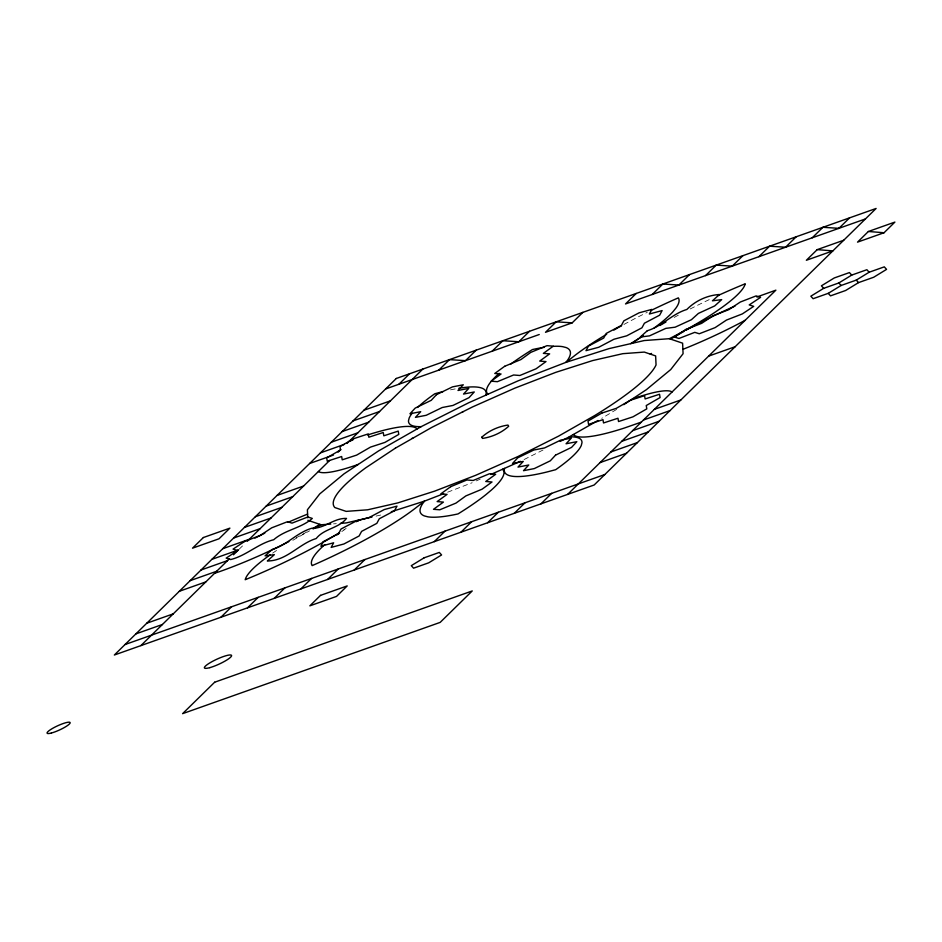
<?xml version="1.0" encoding="UTF-8"?>
<svg xmlns="http://www.w3.org/2000/svg" width="942" height="942" viewBox="0 0 942 942"><rect width="100%" height="100%" fill="white"/><g stroke="black" fill="none" stroke-linecap="round" stroke-linejoin="round"><path stroke-width="0.71" stroke-dasharray="4.71 3.53" d="M239.15 549.221L244.261 544.217M616.633 409.405L601.726 418.342M524.082 459.543L543.181 449.946M476.275 480.903L480.232 479.148M447.638 492.195L472.142 482.728M376.058 516.098L381.475 514.85M333.539 523.858L336.294 523.658M346.15 528.462A132.928 23.997 -24.7 0 1 343.889 529.899M674.178 317.43A132.928 23.997 -24.7 0 1 680.23 314.169M690.203 308.976A132.928 23.997 -24.7 0 1 712.223 298.225M341.805 531.547A139.64 25.21 -24.7 0 1 344.16 529.91M272.65 553.119A121.212 21.878 -24.7 0 1 277.313 549.975M292.844 540.308A121.212 21.878 -24.7 0 1 309.577 530.852M306.774 531.983A111.497 20.123 -24.7 0 1 296.2 537.752M623.91 324.46A132.422 23.903 -24.7 0 1 647.248 312.332M450.547 389.858A141.182 25.481 -24.7 0 1 457.518 388.493"/><path stroke-width="1.41" d="M486.037 395.063L486.19 392.708A141.182 25.481 -24.7 0 0 458.825 388.269M504.429 468.41L504.276 470.764A141.182 25.481 -24.7 0 0 547.514 471.848L555.686 469.693A122.425 22.102 -24.7 0 0 581.308 445.401L581.979 442.716A122.425 22.102 -24.7 0 0 569.309 436.817L560.16 441.421M398.878 384.265L409.57 373.774M140.864 645.623L229.53 558.653M233.486 554.779L238.138 550.222M247.369 541.167L329.641 460.473M338.107 452.172L340.863 449.464M346.986 443.458L422.828 369.076M438.807 370.112L449.499 359.632L465.489 360.656L476.169 350.177M220.852 617.281L231.544 606.801M492.16 351.201L502.851 340.721L518.83 341.758L529.522 331.266M247.522 607.826L258.214 597.346M274.193 598.382L284.884 587.89M300.875 588.927L311.555 578.447M572.183 322.847L556.192 321.823L545.5 332.302L572.183 322.847L582.862 312.367M327.58 579.46L338.26 568.98M354.251 570.016L364.943 559.524M636.215 293.468L625.523 303.948L865.439 218.933M652.205 294.493L662.885 284.013L678.876 285.037L689.568 274.558M434.274 541.65L444.965 531.17M705.546 275.594L716.238 265.102L732.228 266.139L742.908 255.659M460.944 532.206L471.636 521.715M487.615 522.751L498.306 512.271M758.899 256.683L769.59 246.203L785.569 247.228L796.261 236.748M514.297 513.296L524.977 502.816M540.967 503.84L551.659 493.361M812.239 237.784L822.931 227.293L838.922 228.329M567.637 494.397L775.878 290.16L759.417 296.071A111.497 20.123 -24.7 0 0 756.897 297.048M817.209 249.63L806.352 260.275L832.869 250.878L817.209 249.63L843.726 240.234M838.745 228.494L849.602 217.849M868.383 231.485L857.526 242.141L884.043 232.745L894.9 222.088L868.383 231.485L884.043 232.745M631.917 343.371L638.912 338.555A132.928 23.997 -24.7 0 1 643.209 335.717A139.64 25.21 -24.7 0 1 638.782 338.543L630.634 343.665M623.804 404.648L646.447 389.623L670.739 369.547L683.08 353.709L682.609 343.182L669.362 338.696L644.257 340.545L608.991 348.622L565.977 362.352L518.147 380.815L468.751 402.74L421.156 426.655L378.613 450.9L344.018 473.85L319.727 493.926L307.398 509.775L307.751 517.817M823.708 288.323L810.838 296.2L813.111 298.708L828.253 293.339L841.124 285.473L838.851 282.953L823.685 288.334L821.412 285.815L834.294 277.949L849.437 272.579L851.709 275.088L866.876 269.718L869.148 272.226L884.291 266.869L886.563 269.377L873.693 277.254L858.539 282.612L845.657 290.489L830.514 295.859L828.242 293.339M838.827 282.965L851.733 275.088M841.124 285.473L856.278 280.104L869.148 272.226M613.901 330.077L618.093 327.675M569.309 436.817L597.934 420.509M745.193 320.256L743.203 321.352A112.922 20.383 -24.7 0 1 682.879 349.352M650.251 354.098L651.57 353.438M490.782 474.474L520.396 461.321M443.552 493.761L424.489 501.12L391.307 511.718M349.093 441.386L352.838 440.032M641.372 422.087L624.252 428.068A108.165 19.523 -24.7 0 1 573.384 434.498M385.619 388.964L539.248 334.516M363.906 410.253L390.424 400.856M353.05 420.897L379.567 411.501M342.193 431.554L368.711 422.157M331.337 442.198L357.854 432.802M320.468 452.855L344.336 444.4M309.612 463.499L333.48 455.045M462.287 412.078L463.193 411.619M277.054 495.445L303.56 486.048M266.197 506.089L292.715 496.693M255.329 516.746L281.846 507.349M708.619 356.123L735.137 346.727M244.473 527.402L270.99 518.006M233.616 538.047L260.133 528.65M222.759 548.691L249.277 539.295M211.903 559.336L238.42 549.94M201.046 569.992L227.564 560.596M654.349 409.358L680.854 399.961M190.19 580.637L216.707 571.241M643.492 420.002L669.997 410.606M179.333 591.282L205.851 581.885M632.624 430.659L659.141 421.262M621.767 441.315L648.284 431.919M610.911 451.96L637.428 442.563M146.752 623.239L173.269 613.843M600.054 462.604L626.571 453.208M135.895 633.884L162.413 624.487M125.027 644.54L604.846 474.509M214.588 573.313L219.933 571.5A111.497 20.123 -24.7 0 0 288.853 541.579M372.008 517.017L346.209 522.928L340.439 523.352M412.031 438.313L412.737 438.265M307.869 520.29L321.104 524.776L330.772 524.07M856.266 280.104L858.539 282.612M487.826 394.274L486.708 392.449A136.896 24.716 -24.7 0 1 499.213 373.315M502.639 469.198L503.77 471.035A136.896 24.716 -24.7 0 1 491.253 490.158L486.096 494.491A136.896 24.716 -24.7 0 1 458.024 513.92A145.645 26.294 -24.7 0 1 427.809 516.817L424.406 515.933A145.645 26.294 -24.7 0 1 424.489 501.12L417.341 506.655A132.422 23.903 -24.7 0 1 312.143 565.624A139.64 25.21 -24.7 0 1 324.837 544.606M659.836 325.52A132.928 23.997 -24.7 0 1 665.959 321.999M717.498 295.776A132.928 23.997 -24.7 0 1 745.263 283.766A121.212 21.878 -24.7 0 1 722.479 307.068L715.343 312.038A121.212 21.878 -24.7 0 1 669.362 338.696M544.346 347.315A145.645 26.294 -24.7 0 0 532.442 349.553A136.896 24.716 -24.7 0 0 510.317 364.413M553.107 346.362A145.645 26.294 -24.7 0 1 562.657 346.668L566.06 347.539A145.645 26.294 -24.7 0 1 565.977 362.352L573.136 356.818A132.422 23.903 -24.7 0 1 606.683 334.257M421.156 426.655A122.425 22.102 -24.7 0 1 408.498 420.756L409.158 418.083A122.425 22.102 -24.7 0 1 412.172 413.232M417.53 407.474A122.425 22.102 -24.7 0 1 434.78 393.78A141.182 25.481 -24.7 0 1 442.952 391.625M367.58 434.968A108.165 19.523 -24.7 0 1 417.082 428.975M358.301 464.371A70.52 12.729 -24.7 0 1 318.408 471.495M254.941 538.106A112.922 20.383 -24.7 0 1 264.808 533.137M288.017 522.339A112.922 20.383 -24.7 0 1 307.587 514.12M270.272 554.779A121.212 21.878 -24.7 0 0 245.203 579.719A132.928 23.997 -24.7 0 0 339.238 532.807M313.356 528.827A121.212 21.878 -24.7 0 1 321.104 524.776M358.549 520.102A132.928 23.997 -24.7 0 1 356.3 521.691M632.164 399.102A70.52 12.729 -24.7 0 1 672.058 391.978M337.307 534.738A139.64 25.21 -24.7 0 1 339.52 533.148M357.442 521.279A139.64 25.21 -24.7 0 1 359.832 519.807M319.833 524.353A111.497 20.123 -24.7 0 1 312.65 528.627M670.633 339.12A111.497 20.123 -24.7 0 1 680.312 333.409M681.431 332.773A111.497 20.123 -24.7 0 1 683.692 331.49M686 330.206A111.497 20.123 -24.7 0 1 734.984 306.103M654.231 327.946A139.64 25.21 -24.7 0 0 672.941 311.755L675.803 308.246A139.64 25.21 -24.7 0 0 678.322 297.86A132.422 23.903 -24.7 0 0 651.063 310.46M619.247 327.039A132.422 23.903 -24.7 0 1 621.567 325.744M481.786 437.218L482.516 438.407C492.007 437.053 501.615 432.767 508.68 426.255L507.95 425.066C498.459 426.42 488.851 430.706 481.786 437.218M323.365 541.615L320.881 546.219L333.633 542.804L331.16 547.408L343.901 543.993L359.126 535.974L361.598 531.382L376.824 523.363L379.308 518.748L394.521 510.741L396.994 506.137L384.254 509.551L369.028 517.57L356.276 520.985L341.051 529.004L338.578 533.608L323.365 541.615M588.467 346.067L585.995 350.671L598.747 347.257L613.972 339.238L626.724 335.823L641.938 327.804L644.41 323.212L659.636 315.193L662.108 310.589L649.368 314.004L651.84 309.4L639.088 312.815L623.863 320.833L621.39 325.437L606.177 333.444L603.692 338.06L588.467 346.067M436.499 394.639L431.248 400.315L415.222 408.086L409.947 413.773L420.709 411.689L415.434 417.377L426.196 415.292L442.222 407.521L452.984 405.437L469.01 397.665L474.273 391.978L463.523 394.062L468.786 388.375L458.012 390.471L463.276 384.783L452.525 386.868L436.499 394.639M555.533 455.151L550.293 460.826L534.267 468.598L523.505 470.682L528.768 464.995L517.994 467.091L523.269 461.403L512.507 463.488L517.77 457.8L533.796 450.029L544.558 447.945L560.584 440.173L571.347 438.089L566.071 443.776L576.834 441.692L571.57 447.379L555.533 455.151M203.378 537.529L192.521 548.173L219.039 538.777L229.895 528.132L203.378 537.529M396.311 378.472L114.347 655.02L594.155 485L876.119 208.453L396.311 378.472M214.658 682.22L182.595 713.659L440.173 622.391L472.248 590.94L214.658 682.22M320.539 595.368L309.847 605.847L336.529 596.404L347.209 585.912L320.539 595.368M272.097 549.539L265.079 555.839L274.358 554.661L267.34 560.973C286.686 560.973 298.755 543.864 316.194 538.53C324.107 528.497 338.59 528.462 346.515 518.43C333.798 517.853 324.389 528.851 311.672 528.274C296.754 532.748 287.004 545.065 272.097 549.539M647.284 330.736L640.277 337.036L649.544 335.858L665.841 328.369L675.12 327.192L691.404 319.715L698.411 313.403L714.695 305.926L721.702 299.627L712.435 300.804L719.441 294.505C707.312 295.27 695.384 300.804 686.871 309.459C671.952 313.933 662.202 326.262 647.284 330.736M504.7 366.273L494.774 373.479L501.05 373.986L491.123 381.18L497.4 381.687L513.602 374.987L519.878 375.493L536.069 368.793L545.995 361.587L539.719 361.08L549.645 353.874L543.357 353.368L553.284 346.173L547.008 345.667L530.817 352.367L520.902 359.573L504.7 366.273M450.712 486.673L440.785 493.879L447.061 494.385L437.135 501.591L443.423 502.098L433.497 509.304L439.773 509.799L455.975 503.099L465.89 495.892L482.08 489.192L492.007 481.986L485.742 481.492L495.669 474.285L489.393 473.779L473.19 480.479L466.914 479.973L450.712 486.673M244.461 541.544L233.086 549.115L237.561 550.552L226.186 558.123L230.66 559.56C246.404 555.627 257.978 543.652 273.722 539.719C285.085 529.734 300.945 528.403 312.32 518.418L307.846 516.981L292.008 523.128L287.51 521.703L271.673 527.838L260.298 535.409L244.461 541.544M685.835 329.476L674.46 337.048L678.935 338.484L694.772 332.349L699.27 333.762L715.108 327.628L726.482 320.056L742.32 313.922L753.694 306.35L749.231 304.914L760.594 297.342L756.12 295.906L740.282 302.041L728.908 309.612L713.07 315.747L701.672 323.33L685.835 329.476M395.393 448.145L365.767 467.797A177.708 32.075 -24.7 0 0 334.822 507.55L346.161 511.388L367.651 509.799L397.842 502.898L434.662 491.135L475.616 475.333L517.912 456.564L558.653 436.087L595.073 415.328A177.708 32.075 -24.7 0 0 656.044 364.931L655.644 355.923L644.304 352.084L622.815 353.674L592.624 360.574L555.804 372.337L514.85 388.139L472.554 406.92L431.813 427.385L395.393 448.145M424.171 557.794L411.289 565.671L413.562 568.179L428.716 562.821L441.586 554.944L439.313 552.436L424.171 557.794M353.839 438.619L339.98 446.614L340.533 449.923L326.697 457.918L327.251 461.215L341.663 456.517L342.217 459.826L356.629 455.116L370.5 447.109L384.913 442.41L398.784 434.403L398.231 431.106L383.806 435.805L383.253 432.508L368.817 437.218L368.263 433.909L353.839 438.619M601.867 413.055L588.008 421.062L588.562 424.359L602.974 419.661L603.528 422.958L617.976 418.248L618.529 421.557L632.942 416.847L646.801 408.852L646.247 405.543L660.083 397.548L659.53 394.251L645.117 398.949L644.575 395.652L630.151 400.35L616.28 408.357L601.867 413.055M51.374 733.029A12.693 2.296 -24.7 0 0 70.038 723.197A12.693 2.296 -24.7 0 0 54.389 727.389A12.693 2.296 -24.7 0 0 51.374 733.029M209.807 667.643A14.931 2.696 -24.7 0 0 231.508 656.044A14.931 2.696 -24.7 0 0 212.656 661.296A14.931 2.696 -24.7 0 0 209.807 667.643"/></g></svg>
